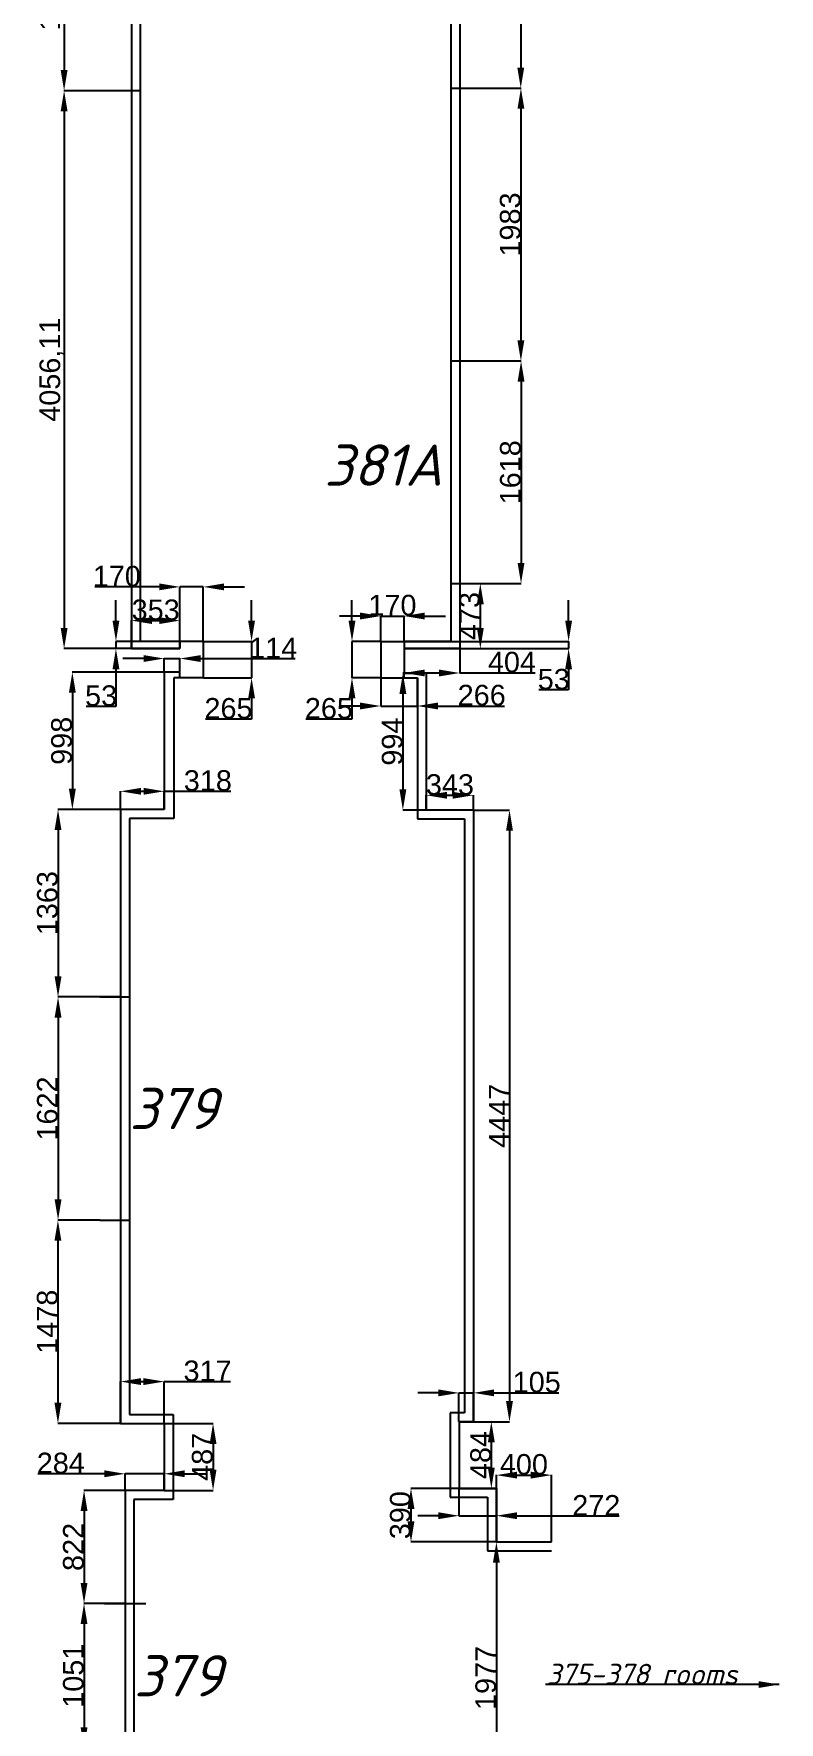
# Model space of a CAD drawing. Header units: millimetres. Extents: x 0 to 135706, y 0 to 79429.
# Drawn here: x 96982 to 102402, y 31591 to 43865 of the extents above; entities that cross this region are included whole.
import ezdxf
from ezdxf.enums import TextEntityAlignment as Align

# ---------------------------------------------------------------- set-up
doc = ezdxf.new("R2010")
doc.units = ezdxf.units.MM
doc.styles.add('GOST', font='ISOCPEUI.TTF')
doc.styles.get("Standard").update_dxf_attribs({"font": 'Arial.ttf'})
doc.dimstyles.new('Copy of ISO-25', dxfattribs={"dimtxt": 150, "dimasz": 150, "dimexe": 1.25, "dimexo": 0.625, "dimtad": 1, "dimtoh": 1, "dimtxsty": 'Standard', "dimcen": 2.5, "dimadec": 0, "dimazin": 0, "dimtfac": 1, "dimtmove": 0, "dimatfit": 3, "dimfxl": 1, "dimarcsym": 0})

# ---------------------------------------------------------------- blocks, each defined once
blk = doc.blocks.new('*D374')
at = {"color": 0, "lineweight": -2, "transparency": 16777216}
for p, q in [((100522, 45095), (100522, 45095)), ((100523, 44945), (100523, 43619)), ((100230, 43469), (100524, 43469))]:
    blk.add_line(p, q, dxfattribs=at)
at = {"color": 0, "transparency": 16777216}
for points in [[(100498, 44945), (100548, 44945), (100523, 45095)], [(100498, 43619), (100548, 43619), (100523, 43469)]]:
    blk.add_solid(points, dxfattribs=at)
at = {"layer": 'Defpoints', "color": 0, "transparency": 16777216}
for p in [(100523, 45095), (100229, 43469), (100523, 43469)]:
    blk.add_point(p, dxfattribs=at)
at = {"color": 0, "transparency": 16777216, "insert": (100446, 44282), "char_height": 150, "attachment_point": 5, "rotation": 90}
blk.add_mtext('1626', dxfattribs=at)
blk = doc.blocks.new('*D375')
at = {"color": 0, "lineweight": -2, "transparency": 16777216}
for p, q in [((100524, 43469), (100525, 43469)), ((100524, 43319), (100524, 41636)), ((100230, 41486), (100525, 41486))]:
    blk.add_line(p, q, dxfattribs=at)
at = {"color": 0, "transparency": 16777216}
for points in [[(100499, 43319), (100549, 43319), (100524, 43469)], [(100499, 41636), (100549, 41636), (100524, 41486)]]:
    blk.add_solid(points, dxfattribs=at)
at = {"layer": 'Defpoints', "color": 0, "transparency": 16777216}
for p in [(100523, 43469), (100229, 41486), (100524, 41486)]:
    blk.add_point(p, dxfattribs=at)
at = {"color": 0, "transparency": 16777216, "insert": (100447, 42478), "char_height": 150, "attachment_point": 5, "rotation": 90}
blk.add_mtext('1983', dxfattribs=at)
blk = doc.blocks.new('*D376')
at = {"color": 0, "lineweight": -2, "transparency": 16777216}
for p, q in [((100525, 41486), (100524, 41486)), ((100525, 41336), (100525, 40018)), ((100230, 39868), (100527, 39868))]:
    blk.add_line(p, q, dxfattribs=at)
at = {"color": 0, "transparency": 16777216}
for points in [[(100500, 41336), (100550, 41336), (100525, 41486)], [(100500, 40018), (100550, 40018), (100525, 39868)]]:
    blk.add_solid(points, dxfattribs=at)
at = {"layer": 'Defpoints', "color": 0, "transparency": 16777216}
for p in [(100525, 41486), (100229, 39868), (100525, 39868)]:
    blk.add_point(p, dxfattribs=at)
at = {"color": 0, "transparency": 16777216, "insert": (100448, 40677), "char_height": 150, "attachment_point": 5, "rotation": 90}
blk.add_mtext('1618', dxfattribs=at)
blk = doc.blocks.new('*D384')
at = {"color": 0, "lineweight": -2, "transparency": 16777216}
for p, q in [((97203, 45081), (97202, 45081)), ((97203, 44931), (97203, 43601)), ((97541, 43451), (97202, 43451))]:
    blk.add_line(p, q, dxfattribs=at)
at = {"color": 0, "transparency": 16777216}
for points in [[(97178, 44931), (97228, 44931), (97203, 45081)], [(97178, 43601), (97228, 43601), (97203, 43451)]]:
    blk.add_solid(points, dxfattribs=at)
at = {"layer": 'Defpoints', "color": 0, "transparency": 16777216}
for p in [(97203, 45081), (97203, 43451), (97542, 43451)]:
    blk.add_point(p, dxfattribs=at)
at = {"color": 0, "transparency": 16777216, "insert": (97113, 44266), "char_height": 150, "attachment_point": 5, "rotation": 90}
blk.add_mtext('1629,66', dxfattribs=at)
blk = doc.blocks.new('*D385')
at = {"color": 0, "lineweight": -2, "transparency": 16777216}
for p, q in [((97203, 43451), (97202, 43451)), ((97203, 43301), (97203, 39545)), ((97691, 39395), (97202, 39395))]:
    blk.add_line(p, q, dxfattribs=at)
at = {"color": 0, "transparency": 16777216}
for points in [[(97178, 43301), (97228, 43301), (97203, 43451)], [(97178, 39545), (97228, 39545), (97203, 39395)]]:
    blk.add_solid(points, dxfattribs=at)
at = {"layer": 'Defpoints', "color": 0, "transparency": 16777216}
for p in [(97203, 43451), (97203, 39395), (97692, 39395)]:
    blk.add_point(p, dxfattribs=at)
at = {"color": 0, "transparency": 16777216, "insert": (97113, 41423), "char_height": 150, "attachment_point": 5, "rotation": 90}
blk.add_mtext('4056,11', dxfattribs=at)
blk = doc.blocks.new('*D386')
at = {"color": 0, "lineweight": -2, "transparency": 16777216}
for p, q in [((100228, 39868), (100228, 39868)), ((100229, 39718), (100229, 39545)), ((100080, 39395), (100230, 39395))]:
    blk.add_line(p, q, dxfattribs=at)
at = {"color": 0, "transparency": 16777216}
for points in [[(100204, 39718), (100254, 39718), (100229, 39868)], [(100204, 39545), (100254, 39545), (100229, 39395)]]:
    blk.add_solid(points, dxfattribs=at)
at = {"layer": 'Defpoints', "color": 0, "transparency": 16777216}
for p in [(100229, 39868), (100079, 39395), (100229, 39395)]:
    blk.add_point(p, dxfattribs=at)
at = {"color": 0, "transparency": 16777216, "insert": (100152, 39632), "char_height": 150, "attachment_point": 5, "rotation": 90}
blk.add_mtext('473', dxfattribs=at)
blk = doc.blocks.new('*D387')
at = {"color": 0, "lineweight": -2, "transparency": 16777216}
for p, q in [((99675, 39394), (99675, 39217)), ((100079, 39394), (100079, 39217)), ((99825, 39218), (99929, 39218)), ((100079, 39218), (100628, 39218))]:
    blk.add_line(p, q, dxfattribs=at)
at = {"color": 0, "transparency": 16777216}
for points in [[(99825, 39243), (99825, 39193), (99675, 39218)], [(99929, 39243), (99929, 39193), (100079, 39218)]]:
    blk.add_solid(points, dxfattribs=at)
at = {"layer": 'Defpoints', "color": 0, "transparency": 16777216}
for p in [(99675, 39395), (100079, 39395), (100079, 39218)]:
    blk.add_point(p, dxfattribs=at)
at = {"color": 0, "transparency": 16777216, "insert": (100459, 39296), "char_height": 150, "attachment_point": 5}
blk.add_mtext('404', dxfattribs=at)
blk = doc.blocks.new('*D388')
at = {"color": 0, "lineweight": -2, "transparency": 16777216}
for p, q in [((100871, 39598), (100871, 39748)), ((99676, 39448), (100872, 39448)), ((100871, 39448), (100871, 39395)), ((99676, 39395), (100872, 39395)), ((100871, 39245), (100871, 39095)), ((100871, 39095), (100655, 39095))]:
    blk.add_line(p, q, dxfattribs=at)
at = {"color": 0, "transparency": 16777216}
for points in [[(100846, 39598), (100896, 39598), (100871, 39448)], [(100846, 39245), (100896, 39245), (100871, 39395)]]:
    blk.add_solid(points, dxfattribs=at)
at = {"layer": 'Defpoints', "color": 0, "transparency": 16777216}
for p in [(99675, 39448), (99675, 39395), (100871, 39395)]:
    blk.add_point(p, dxfattribs=at)
at = {"color": 0, "transparency": 16777216, "insert": (100763, 39172), "char_height": 150, "attachment_point": 5}
blk.add_mtext('53', dxfattribs=at)
blk = doc.blocks.new('*D389')
at = {"color": 0, "lineweight": -2, "transparency": 16777216}
for p, q in [((99355, 39632), (99205, 39632)), ((99505, 39449), (99505, 39634)), ((99505, 39632), (99675, 39632)), ((99675, 39449), (99675, 39634)), ((99825, 39632), (99975, 39632))]:
    blk.add_line(p, q, dxfattribs=at)
at = {"color": 0, "transparency": 16777216}
for points in [[(99355, 39657), (99355, 39607), (99505, 39632)], [(99825, 39657), (99825, 39607), (99675, 39632)]]:
    blk.add_solid(points, dxfattribs=at)
at = {"layer": 'Defpoints', "color": 0, "transparency": 16777216}
for p in [(99675, 39632), (99505, 39448), (99675, 39448)]:
    blk.add_point(p, dxfattribs=at)
at = {"color": 0, "transparency": 16777216, "insert": (99590, 39710), "char_height": 150, "attachment_point": 5}
blk.add_mtext('170', dxfattribs=at)
blk = doc.blocks.new('*D390')
at = {"color": 0, "lineweight": -2, "transparency": 16777216}
for p, q in [((99296, 39598), (99296, 39748)), ((99504, 39448), (99295, 39448)), ((99296, 39448), (99296, 39183)), ((99504, 39183), (99295, 39183)), ((99296, 39033), (99296, 38883)), ((99296, 38883), (98961, 38883))]:
    blk.add_line(p, q, dxfattribs=at)
at = {"color": 0, "transparency": 16777216}
for points in [[(99271, 39598), (99321, 39598), (99296, 39448)], [(99271, 39033), (99321, 39033), (99296, 39183)]]:
    blk.add_solid(points, dxfattribs=at)
at = {"layer": 'Defpoints', "color": 0, "transparency": 16777216}
for p in [(99505, 39448), (99296, 39183), (99505, 39183)]:
    blk.add_point(p, dxfattribs=at)
at = {"color": 0, "transparency": 16777216, "insert": (99128, 38960), "char_height": 150, "attachment_point": 5}
blk.add_mtext('265', dxfattribs=at)
blk = doc.blocks.new('*D391')
at = {"color": 0, "lineweight": -2, "transparency": 16777216}
for p, q in [((99505, 39182), (99505, 38977)), ((99771, 39182), (99771, 38977)), ((99355, 38978), (99205, 38978)), ((99505, 38978), (99771, 38978)), ((99921, 38978), (100406, 38978))]:
    blk.add_line(p, q, dxfattribs=at)
at = {"color": 0, "transparency": 16777216}
for points in [[(99355, 39003), (99355, 38953), (99505, 38978)], [(99921, 39003), (99921, 38953), (99771, 38978)]]:
    blk.add_solid(points, dxfattribs=at)
at = {"layer": 'Defpoints', "color": 0, "transparency": 16777216}
for p in [(99505, 39183), (99771, 39183), (99771, 38978)]:
    blk.add_point(p, dxfattribs=at)
at = {"color": 0, "transparency": 16777216, "insert": (100239, 39056), "char_height": 150, "attachment_point": 5}
blk.add_mtext('266', dxfattribs=at)
blk = doc.blocks.new('*D392')
at = {"color": 0, "lineweight": -2, "transparency": 16777216}
for p, q in [((99835, 39216), (99665, 39216)), ((99666, 39066), (99666, 38372)), ((99835, 38222), (99665, 38222))]:
    blk.add_line(p, q, dxfattribs=at)
at = {"color": 0, "transparency": 16777216}
for points in [[(99641, 39066), (99691, 39066), (99666, 39216)], [(99641, 38372), (99691, 38372), (99666, 38222)]]:
    blk.add_solid(points, dxfattribs=at)
at = {"layer": 'Defpoints', "color": 0, "transparency": 16777216}
for p in [(99836, 39216), (99666, 38222), (99836, 38222)]:
    blk.add_point(p, dxfattribs=at)
at = {"color": 0, "transparency": 16777216, "insert": (99589, 38719), "char_height": 150, "attachment_point": 5, "rotation": 90}
blk.add_mtext('994', dxfattribs=at)
blk = doc.blocks.new('*D393')
at = {"color": 0, "lineweight": -2, "transparency": 16777216}
for p, q in [((99836, 38223), (99836, 38330)), ((99986, 38329), (100029, 38329)), ((100179, 38223), (100179, 38330))]:
    blk.add_line(p, q, dxfattribs=at)
at = {"color": 0, "transparency": 16777216}
for points in [[(99986, 38354), (99986, 38304), (99836, 38329)], [(100029, 38354), (100029, 38304), (100179, 38329)]]:
    blk.add_solid(points, dxfattribs=at)
at = {"layer": 'Defpoints', "color": 0, "transparency": 16777216}
for p in [(100179, 38329), (99836, 38222), (100179, 38222)]:
    blk.add_point(p, dxfattribs=at)
at = {"color": 0, "transparency": 16777216, "insert": (100008, 38406), "char_height": 150, "attachment_point": 5}
blk.add_mtext('343', dxfattribs=at)
blk = doc.blocks.new('*D394')
at = {"color": 0, "lineweight": -2, "transparency": 16777216}
for p, q in [((100180, 38222), (100442, 38222)), ((100441, 38072), (100441, 33925)), ((100180, 33775), (100442, 33775))]:
    blk.add_line(p, q, dxfattribs=at)
at = {"color": 0, "transparency": 16777216}
for points in [[(100416, 38072), (100466, 38072), (100441, 38222)], [(100416, 33925), (100466, 33925), (100441, 33775)]]:
    blk.add_solid(points, dxfattribs=at)
at = {"layer": 'Defpoints', "color": 0, "transparency": 16777216}
for p in [(100179, 38222), (100179, 33775), (100441, 33775)]:
    blk.add_point(p, dxfattribs=at)
at = {"color": 0, "transparency": 16777216, "insert": (100366, 35999), "char_height": 150, "attachment_point": 5, "rotation": 90}
blk.add_mtext('4447', dxfattribs=at)
blk = doc.blocks.new('*D395')
at = {"color": 0, "lineweight": -2, "transparency": 16777216}
for p, q in [((97692, 39396), (97692, 39600)), ((97842, 39599), (97895, 39599)), ((98045, 39396), (98045, 39600))]:
    blk.add_line(p, q, dxfattribs=at)
at = {"color": 0, "transparency": 16777216}
for points in [[(97842, 39624), (97842, 39574), (97692, 39599)], [(97895, 39624), (97895, 39574), (98045, 39599)]]:
    blk.add_solid(points, dxfattribs=at)
at = {"layer": 'Defpoints', "color": 0, "transparency": 16777216}
for p in [(98045, 39599), (97692, 39395), (98045, 39395)]:
    blk.add_point(p, dxfattribs=at)
at = {"color": 0, "transparency": 16777216, "insert": (97869, 39676), "char_height": 150, "attachment_point": 5}
blk.add_mtext('353', dxfattribs=at)
blk = doc.blocks.new('*D396')
at = {"color": 0, "lineweight": -2, "transparency": 16777216}
for p, q in [((97580, 39598), (97580, 39748)), ((98044, 39448), (97578, 39448)), ((97580, 39448), (97580, 39395)), ((98044, 39395), (97578, 39395)), ((97580, 39245), (97580, 38974)), ((97580, 38974), (97364, 38974))]:
    blk.add_line(p, q, dxfattribs=at)
at = {"color": 0, "transparency": 16777216}
for points in [[(97555, 39598), (97605, 39598), (97580, 39448)], [(97555, 39245), (97605, 39245), (97580, 39395)]]:
    blk.add_solid(points, dxfattribs=at)
at = {"layer": 'Defpoints', "color": 0, "transparency": 16777216}
for p in [(98045, 39448), (97580, 39395), (98045, 39395)]:
    blk.add_point(p, dxfattribs=at)
at = {"color": 0, "transparency": 16777216, "insert": (97472, 39052), "char_height": 150, "attachment_point": 5}
blk.add_mtext('53', dxfattribs=at)
blk = doc.blocks.new('*D397')
at = {"color": 0, "lineweight": -2, "transparency": 16777216}
for p, q in [((97895, 39844), (97427, 39844)), ((98045, 39449), (98045, 39845)), ((98215, 39844), (98045, 39844)), ((98215, 39449), (98215, 39845)), ((98365, 39844), (98515, 39844))]:
    blk.add_line(p, q, dxfattribs=at)
at = {"color": 0, "transparency": 16777216}
for points in [[(97895, 39869), (97895, 39819), (98045, 39844)], [(98365, 39869), (98365, 39819), (98215, 39844)]]:
    blk.add_solid(points, dxfattribs=at)
at = {"layer": 'Defpoints', "color": 0, "transparency": 16777216}
for p in [(98045, 39844), (98045, 39448), (98215, 39448)]:
    blk.add_point(p, dxfattribs=at)
at = {"color": 0, "transparency": 16777216, "insert": (97586, 39921), "char_height": 150, "attachment_point": 5}
blk.add_mtext('170', dxfattribs=at)
blk = doc.blocks.new('*D398')
at = {"color": 0, "lineweight": -2, "transparency": 16777216}
for p, q in [((98566, 39598), (98566, 39748)), ((98216, 39448), (98567, 39448)), ((98566, 39448), (98566, 39183)), ((98216, 39183), (98567, 39183)), ((98566, 39033), (98566, 38883)), ((98566, 38883), (98230, 38883))]:
    blk.add_line(p, q, dxfattribs=at)
at = {"color": 0, "transparency": 16777216}
for points in [[(98541, 39598), (98591, 39598), (98566, 39448)], [(98541, 39033), (98591, 39033), (98566, 39183)]]:
    blk.add_solid(points, dxfattribs=at)
at = {"layer": 'Defpoints', "color": 0, "transparency": 16777216}
for p in [(98215, 39448), (98215, 39183), (98566, 39183)]:
    blk.add_point(p, dxfattribs=at)
at = {"color": 0, "transparency": 16777216, "insert": (98398, 38960), "char_height": 150, "attachment_point": 5}
blk.add_mtext('265', dxfattribs=at)
blk = doc.blocks.new('*D399')
at = {"color": 0, "lineweight": -2, "transparency": 16777216}
for p, q in [((97781, 39323), (97631, 39323)), ((97931, 39225), (97931, 39325)), ((97931, 39323), (98045, 39323)), ((98045, 39225), (98045, 39325)), ((98195, 39323), (98882, 39323))]:
    blk.add_line(p, q, dxfattribs=at)
at = {"color": 0, "transparency": 16777216}
for points in [[(97781, 39348), (97781, 39298), (97931, 39323)], [(98195, 39348), (98195, 39298), (98045, 39323)]]:
    blk.add_solid(points, dxfattribs=at)
at = {"layer": 'Defpoints', "color": 0, "transparency": 16777216}
for p in [(98045, 39323), (97931, 39224), (98045, 39224)]:
    blk.add_point(p, dxfattribs=at)
at = {"color": 0, "transparency": 16777216, "insert": (98723, 39399), "char_height": 150, "attachment_point": 5}
blk.add_mtext('114', dxfattribs=at)
blk = doc.blocks.new('*D400')
at = {"color": 0, "lineweight": -2, "transparency": 16777216}
for p, q in [((97930, 39224), (97261, 39224)), ((97263, 39074), (97263, 38376)), ((97930, 38226), (97261, 38226))]:
    blk.add_line(p, q, dxfattribs=at)
at = {"color": 0, "transparency": 16777216}
for points in [[(97238, 39074), (97288, 39074), (97263, 39224)], [(97238, 38376), (97288, 38376), (97263, 38226)]]:
    blk.add_solid(points, dxfattribs=at)
at = {"layer": 'Defpoints', "color": 0, "transparency": 16777216}
for p in [(97931, 39224), (97263, 38226), (97931, 38226)]:
    blk.add_point(p, dxfattribs=at)
at = {"color": 0, "transparency": 16777216, "insert": (97185, 38725), "char_height": 150, "attachment_point": 5, "rotation": 90}
blk.add_mtext('998', dxfattribs=at)
blk = doc.blocks.new('*D401')
at = {"color": 0, "lineweight": -2, "transparency": 16777216}
for p, q in [((97613, 38227), (97613, 38359)), ((97763, 38358), (97781, 38358)), ((97931, 38227), (97931, 38359)), ((97931, 38358), (98414, 38358))]:
    blk.add_line(p, q, dxfattribs=at)
at = {"color": 0, "transparency": 16777216}
for points in [[(97763, 38383), (97763, 38333), (97613, 38358)], [(97781, 38383), (97781, 38333), (97931, 38358)]]:
    blk.add_solid(points, dxfattribs=at)
at = {"layer": 'Defpoints', "color": 0, "transparency": 16777216}
for p in [(97931, 38358), (97613, 38226), (97931, 38226)]:
    blk.add_point(p, dxfattribs=at)
at = {"color": 0, "transparency": 16777216, "insert": (98248, 38435), "char_height": 150, "attachment_point": 5}
blk.add_mtext('318', dxfattribs=at)
blk = doc.blocks.new('*D402')
at = {"color": 0, "lineweight": -2, "transparency": 16777216}
for p, q in [((97595, 38226), (97158, 38226)), ((97159, 38076), (97159, 37013)), ((97612, 36863), (97158, 36863))]:
    blk.add_line(p, q, dxfattribs=at)
at = {"color": 0, "transparency": 16777216}
for points in [[(97134, 38076), (97184, 38076), (97159, 38226)], [(97134, 37013), (97184, 37013), (97159, 36863)]]:
    blk.add_solid(points, dxfattribs=at)
at = {"layer": 'Defpoints', "color": 0, "transparency": 16777216}
for p in [(97596, 38226), (97159, 36863), (97613, 36863)]:
    blk.add_point(p, dxfattribs=at)
at = {"color": 0, "transparency": 16777216, "insert": (97082, 37545), "char_height": 150, "attachment_point": 5, "rotation": 90}
blk.add_mtext('1363', dxfattribs=at)
blk = doc.blocks.new('*D403')
at = {"color": 0, "lineweight": -2, "transparency": 16777216}
for p, q in [((97159, 36863), (97158, 36863)), ((97159, 36713), (97159, 35391)), ((97462, 35241), (97158, 35241))]:
    blk.add_line(p, q, dxfattribs=at)
at = {"color": 0, "transparency": 16777216}
for points in [[(97134, 36713), (97184, 36713), (97159, 36863)], [(97134, 35391), (97184, 35391), (97159, 35241)]]:
    blk.add_solid(points, dxfattribs=at)
at = {"layer": 'Defpoints', "color": 0, "transparency": 16777216}
for p in [(97159, 36863), (97159, 35241), (97463, 35241)]:
    blk.add_point(p, dxfattribs=at)
at = {"color": 0, "transparency": 16777216, "insert": (97082, 36052), "char_height": 150, "attachment_point": 5, "rotation": 90}
blk.add_mtext('1622', dxfattribs=at)
blk = doc.blocks.new('*D404')
at = {"color": 0, "lineweight": -2, "transparency": 16777216}
for p, q in [((97159, 35241), (97157, 35241)), ((97158, 35091), (97158, 33913)), ((97612, 33763), (97157, 33763))]:
    blk.add_line(p, q, dxfattribs=at)
at = {"color": 0, "transparency": 16777216}
for points in [[(97133, 35091), (97183, 35091), (97158, 35241)], [(97133, 33913), (97183, 33913), (97158, 33763)]]:
    blk.add_solid(points, dxfattribs=at)
at = {"layer": 'Defpoints', "color": 0, "transparency": 16777216}
for p in [(97159, 35241), (97158, 33763), (97613, 33763)]:
    blk.add_point(p, dxfattribs=at)
at = {"color": 0, "transparency": 16777216, "insert": (97081, 34502), "char_height": 150, "attachment_point": 5, "rotation": 90}
blk.add_mtext('1478', dxfattribs=at)
blk = doc.blocks.new('*D405')
at = {"color": 0, "lineweight": -2, "transparency": 16777216}
for p, q in [((97613, 33764), (97613, 34068)), ((97763, 34067), (97780, 34067)), ((97930, 33764), (97930, 34068)), ((97930, 34067), (98413, 34067))]:
    blk.add_line(p, q, dxfattribs=at)
at = {"color": 0, "transparency": 16777216}
for points in [[(97763, 34092), (97763, 34042), (97613, 34067)], [(97780, 34092), (97780, 34042), (97930, 34067)]]:
    blk.add_solid(points, dxfattribs=at)
at = {"layer": 'Defpoints', "color": 0, "transparency": 16777216}
for p in [(97930, 34067), (97613, 33763), (97930, 33763)]:
    blk.add_point(p, dxfattribs=at)
at = {"color": 0, "transparency": 16777216, "insert": (98246, 34144), "char_height": 150, "attachment_point": 5}
blk.add_mtext('317', dxfattribs=at)
blk = doc.blocks.new('*D406')
at = {"color": 0, "lineweight": -2, "transparency": 16777216}
for p, q in [((97931, 33763), (98287, 33763)), ((98286, 33613), (98286, 33426)), ((97931, 33276), (98287, 33276))]:
    blk.add_line(p, q, dxfattribs=at)
at = {"color": 0, "transparency": 16777216}
for points in [[(98261, 33613), (98311, 33613), (98286, 33763)], [(98261, 33426), (98311, 33426), (98286, 33276)]]:
    blk.add_solid(points, dxfattribs=at)
at = {"layer": 'Defpoints', "color": 0, "transparency": 16777216}
for p in [(97930, 33763), (97930, 33276), (98286, 33276)]:
    blk.add_point(p, dxfattribs=at)
at = {"color": 0, "transparency": 16777216, "insert": (98208, 33520), "char_height": 150, "attachment_point": 5, "rotation": 90}
blk.add_mtext('487', dxfattribs=at)
blk = doc.blocks.new('*D407')
at = {"color": 0, "lineweight": -2, "transparency": 16777216}
for p, q in [((97496, 33397), (97012, 33397)), ((97646, 33277), (97646, 33398)), ((97930, 33397), (97646, 33397)), ((97930, 33277), (97930, 33398)), ((98080, 33397), (98230, 33397))]:
    blk.add_line(p, q, dxfattribs=at)
at = {"color": 0, "transparency": 16777216}
for points in [[(97496, 33422), (97496, 33372), (97646, 33397)], [(98080, 33422), (98080, 33372), (97930, 33397)]]:
    blk.add_solid(points, dxfattribs=at)
at = {"layer": 'Defpoints', "color": 0, "transparency": 16777216}
for p in [(97930, 33397), (97646, 33276), (97930, 33276)]:
    blk.add_point(p, dxfattribs=at)
at = {"color": 0, "transparency": 16777216, "insert": (97179, 33474), "char_height": 150, "attachment_point": 5}
blk.add_mtext('284', dxfattribs=at)
blk = doc.blocks.new('*D408')
at = {"color": 0, "lineweight": -2, "transparency": 16777216}
for p, q in [((97645, 33276), (97347, 33276)), ((97348, 33126), (97348, 32604)), ((97645, 32454), (97347, 32454))]:
    blk.add_line(p, q, dxfattribs=at)
at = {"color": 0, "transparency": 16777216}
for points in [[(97323, 33126), (97373, 33126), (97348, 33276)], [(97323, 32604), (97373, 32604), (97348, 32454)]]:
    blk.add_solid(points, dxfattribs=at)
at = {"layer": 'Defpoints', "color": 0, "transparency": 16777216}
for p in [(97646, 33276), (97348, 32454), (97646, 32454)]:
    blk.add_point(p, dxfattribs=at)
at = {"color": 0, "transparency": 16777216, "insert": (97271, 32865), "char_height": 150, "attachment_point": 5, "rotation": 90}
blk.add_mtext('822', dxfattribs=at)
blk = doc.blocks.new('*D409')
at = {"color": 0, "lineweight": -2, "transparency": 16777216}
for p, q in [((97347, 32454), (97349, 32454)), ((97348, 32304), (97348, 31553)), ((97495, 31403), (97347, 31403))]:
    blk.add_line(p, q, dxfattribs=at)
at = {"color": 0, "transparency": 16777216}
for points in [[(97323, 32304), (97373, 32304), (97348, 32454)], [(97323, 31553), (97373, 31553), (97348, 31403)]]:
    blk.add_solid(points, dxfattribs=at)
at = {"layer": 'Defpoints', "color": 0, "transparency": 16777216}
for p in [(97347, 32454), (97348, 31403), (97496, 31403)]:
    blk.add_point(p, dxfattribs=at)
at = {"color": 0, "transparency": 16777216, "insert": (97271, 31929), "char_height": 150, "attachment_point": 5, "rotation": 90}
blk.add_mtext('1051', dxfattribs=at)
blk = doc.blocks.new('*D423')
at = {"color": 0, "lineweight": -2, "transparency": 16777216}
for p, q in [((99924, 33985), (99774, 33985)), ((100074, 33776), (100074, 33986)), ((100074, 33985), (100179, 33985)), ((100179, 33776), (100179, 33986)), ((100329, 33985), (100799, 33985))]:
    blk.add_line(p, q, dxfattribs=at)
at = {"color": 0, "transparency": 16777216}
for points in [[(99924, 34010), (99924, 33960), (100074, 33985)], [(100329, 34010), (100329, 33960), (100179, 33985)]]:
    blk.add_solid(points, dxfattribs=at)
at = {"layer": 'Defpoints', "color": 0, "transparency": 16777216}
for p in [(100179, 33985), (100074, 33775), (100179, 33775)]:
    blk.add_point(p, dxfattribs=at)
at = {"color": 0, "transparency": 16777216, "insert": (100639, 34062), "char_height": 150, "attachment_point": 5}
blk.add_mtext('105', dxfattribs=at)
blk = doc.blocks.new('*D424')
at = {"color": 0, "lineweight": -2, "transparency": 16777216}
for p, q in [((100075, 33775), (100311, 33775)), ((100309, 33625), (100309, 33441)), ((100075, 33291), (100311, 33291))]:
    blk.add_line(p, q, dxfattribs=at)
at = {"color": 0, "transparency": 16777216}
for points in [[(100284, 33625), (100334, 33625), (100309, 33775)], [(100284, 33441), (100334, 33441), (100309, 33291)]]:
    blk.add_solid(points, dxfattribs=at)
at = {"layer": 'Defpoints', "color": 0, "transparency": 16777216}
for p in [(100074, 33775), (100074, 33291), (100309, 33291)]:
    blk.add_point(p, dxfattribs=at)
at = {"color": 0, "transparency": 16777216, "insert": (100232, 33533), "char_height": 150, "attachment_point": 5, "rotation": 90}
blk.add_mtext('484', dxfattribs=at)
blk = doc.blocks.new('*D425')
at = {"color": 0, "lineweight": -2, "transparency": 16777216}
for p, q in [((100074, 33290), (100074, 33090)), ((100346, 33290), (100346, 33090)), ((99924, 33092), (99774, 33092)), ((100074, 33092), (100346, 33092)), ((100496, 33092), (101239, 33092))]:
    blk.add_line(p, q, dxfattribs=at)
at = {"color": 0, "transparency": 16777216}
for points in [[(99924, 33117), (99924, 33067), (100074, 33092)], [(100496, 33117), (100496, 33067), (100346, 33092)]]:
    blk.add_solid(points, dxfattribs=at)
at = {"layer": 'Defpoints', "color": 0, "transparency": 16777216}
for p in [(100074, 33291), (100346, 33291), (100346, 33092)]:
    blk.add_point(p, dxfattribs=at)
at = {"color": 0, "transparency": 16777216, "insert": (101072, 33167), "char_height": 150, "attachment_point": 5}
blk.add_mtext('272', dxfattribs=at)
blk = doc.blocks.new('*D426')
at = {"color": 0, "lineweight": -2, "transparency": 16777216}
for p, q in [((100345, 33291), (99724, 33291)), ((99725, 33141), (99725, 33051)), ((100345, 32901), (99724, 32901))]:
    blk.add_line(p, q, dxfattribs=at)
at = {"color": 0, "transparency": 16777216}
for points in [[(99700, 33141), (99750, 33141), (99725, 33291)], [(99700, 33051), (99750, 33051), (99725, 32901)]]:
    blk.add_solid(points, dxfattribs=at)
at = {"layer": 'Defpoints', "color": 0, "transparency": 16777216}
for p in [(100346, 33291), (99725, 32901), (100346, 32901)]:
    blk.add_point(p, dxfattribs=at)
at = {"color": 0, "transparency": 16777216, "insert": (99648, 33096), "char_height": 150, "attachment_point": 5, "rotation": 90}
blk.add_mtext('390', dxfattribs=at)
blk = doc.blocks.new('*D427')
at = {"color": 0, "lineweight": -2, "transparency": 16777216}
for p, q in [((100346, 32902), (100346, 33388)), ((100496, 33387), (100596, 33387)), ((100746, 32902), (100746, 33388))]:
    blk.add_line(p, q, dxfattribs=at)
at = {"color": 0, "transparency": 16777216}
for points in [[(100496, 33412), (100496, 33362), (100346, 33387)], [(100596, 33412), (100596, 33362), (100746, 33387)]]:
    blk.add_solid(points, dxfattribs=at)
at = {"layer": 'Defpoints', "color": 0, "transparency": 16777216}
for p in [(100746, 33387), (100346, 32901), (100746, 32901)]:
    blk.add_point(p, dxfattribs=at)
at = {"color": 0, "transparency": 16777216, "insert": (100546, 33464), "char_height": 150, "attachment_point": 5}
blk.add_mtext('400', dxfattribs=at)
blk = doc.blocks.new('*D428')
at = {"color": 0, "lineweight": -2, "transparency": 16777216}
for p, q in [((100347, 32901), (100347, 32901)), ((100346, 32751), (100346, 31074)), ((100345, 30924), (100345, 30924))]:
    blk.add_line(p, q, dxfattribs=at)
at = {"color": 0, "transparency": 16777216}
for points in [[(100321, 32751), (100371, 32751), (100346, 32901)], [(100321, 31074), (100371, 31074), (100346, 30924)]]:
    blk.add_solid(points, dxfattribs=at)
at = {"layer": 'Defpoints', "color": 0, "transparency": 16777216}
for p in [(100346, 32901), (100346, 30924), (100346, 30924)]:
    blk.add_point(p, dxfattribs=at)
at = {"color": 0, "transparency": 16777216, "insert": (100269, 31913), "char_height": 150, "attachment_point": 5, "rotation": 90}
blk.add_mtext('1977', dxfattribs=at)

msp = doc.modelspace()

# ---------------------------------------------------------------- linework, layer by layer
at = {"color": 1}
for p, q in [((97692.117, 45080.79), (97692.117, 43451.129)), ((97757.117, 45080.79), (97757.117, 43451.129)), ((100014.117, 45095.018), (100014.117, 43469.018)), ((100079.117, 45095.018), (100079.117, 43469.018)), ((97541.779, 43451.129), (97757.117, 43451.129)), ((100014.117, 43469.018), (100229.117, 43469.018)), ((100014.117, 41486.018), (100229.117, 41486.018)), ((100014.117, 41486.018), (100014.117, 39868.018)), ((100079.117, 41486.018), (100079.117, 39868.018)), ((100014.117, 39868.018), (100229.117, 39868.018)), ((97463.117, 36863.018), (97678.117, 36863.018)), ((97613.117, 36863.018), (97613.117, 35241.018)), ((97678.117, 36863.018), (97678.117, 35241.018)), ((97463.117, 35241.018), (97678.117, 35241.018)), ((97496.117, 32454.018), (97796.117, 32454.018)), ((97646.117, 32454.018), (97646.117, 31403.018)), ((97711.117, 32454.018), (97711.117, 31403.018))]:
    msp.add_line(p, q, dxfattribs=at)
at = {"color": 5}
for p, q in [((97692.117, 43451.129), (97692.117, 39395.018)), ((97757.117, 43451.129), (97757.117, 39448.018)), ((100014.117, 43469.018), (100014.117, 41486.018)), ((100079.117, 43469.018), (100079.117, 41486.018)), ((100014.117, 39868.018), (100014.117, 39448.018)), ((100079.117, 39868.018), (100079.117, 39395.018)), ((98045.117, 39448.018), (97757.117, 39448.018)), ((98215.117, 39448.018), (98045.117, 39448.018)), ((98045.117, 39448.018), (98045.117, 39395.018)), ((98215.117, 39448.018), (98215.117, 39183.018)), ((99505.117, 39448.018), (99675.117, 39448.018)), ((99505.117, 39448.018), (99505.117, 39183.018)), ((99675.117, 39448.018), (99675.117, 39395.018)), ((100014.117, 39448.018), (99675.117, 39448.018)), ((97692.117, 39395.018), (98045.117, 39395.018)), ((100079.117, 39395.018), (99675.117, 39395.018)), ((98045.117, 39224.018), (97931.117, 39224.018)), ((97931.117, 39224.018), (97931.117, 38226.018)), ((98045.117, 39183.018), (98001.117, 39183.018)), ((98001.117, 39183.018), (98001.117, 38226.018)), ((98045.117, 39183.018), (98045.117, 39224.018)), ((98215.117, 39183.018), (98045.117, 39183.018)), ((99505.117, 39183.018), (99675.117, 39183.018)), ((99675.117, 39183.018), (99675.117, 39216.018)), ((99675.117, 39216.018), (99836.117, 39216.018)), ((99675.117, 39183.018), (99771.117, 39183.018)), ((99771.117, 39183.018), (99771.117, 38222.018)), ((99836.117, 39216.018), (99836.117, 38222.018)), ((97931.117, 38226.018), (97613.117, 38226.018)), ((97613.117, 38226.018), (97613.117, 36863.018)), ((98001.117, 38226.018), (98001.117, 38161.018)), ((99771.117, 38222.018), (99771.117, 38157.018)), ((99836.117, 38222.018), (100179.117, 38222.018)), ((100179.117, 38222.018), (100179.117, 33775.018)), ((98001.117, 38161.018), (97678.117, 38161.018)), ((97678.117, 38161.018), (97678.117, 36863.018)), ((99771.117, 38157.018), (100114.117, 38157.018)), ((100114.117, 38157.018), (100114.117, 33840.018)), ((97613.117, 35241.018), (97613.117, 33763.018)), ((97678.117, 35241.018), (97678.117, 33828.018)), ((97613.117, 33763.018), (97930.117, 33763.018)), ((97678.117, 33828.018), (97930.117, 33828.018)), ((97930.117, 33828.018), (97995.117, 33828.018)), ((97930.117, 33763.018), (97930.117, 33276.018)), ((97995.117, 33828.018), (97995.117, 33276.018)), ((100074.117, 33840.018), (100009.117, 33840.018)), ((100009.117, 33840.018), (100009.117, 33291.018)), ((100114.117, 33840.018), (100074.117, 33840.018)), ((100179.117, 33775.018), (100074.117, 33775.018)), ((100074.117, 33775.018), (100074.117, 33291.018)), ((97930.117, 33276.018), (97646.117, 33276.018)), ((97646.117, 33276.018), (97646.117, 32454.018)), ((97995.117, 33276.018), (97995.117, 33211.018)), ((100009.117, 33291.018), (100009.117, 33226.018)), ((100074.117, 33291.018), (100346.117, 33291.018)), ((100346.117, 33291.018), (100346.117, 32901.018)), ((97995.117, 33211.018), (97711.117, 33211.018)), ((97711.117, 33211.018), (97711.117, 32454.018)), ((100009.117, 33226.018), (100281.117, 33226.018)), ((100281.117, 33226.018), (100281.117, 32901.018)), ((100281.117, 32901.018), (100281.117, 32836.018)), ((100346.117, 32901.018), (100746.117, 32901.018)), ((100281.117, 32836.018), (100746.117, 32836.018))]:
    msp.add_line(p, q, dxfattribs=at)

# ---------------------------------------------------------------- texts
at = {"style": 'GOST'}
msp.add_text('381А', height=300, dxfattribs=at).set_placement((99952.291, 40729.16), align=Align.MIDDLE_RIGHT)
for p in [(97678.117, 36052.018), (97711.117, 31928.518)]:
    msp.add_text('379', height=300, dxfattribs=at).set_placement(p, align=Align.MIDDLE_LEFT)
at = {"insert": (102100.099, 31865.359), "char_height": 150, "attachment_point": 9, "style": 'GOST'}
msp.add_mtext('375-378 rooms', dxfattribs=at)

# ---------------------------------------------------------------- dimensions: what is measured, and where the dimension line sits
for base, p1, p2, picture, middle in [((97203.329, 43451.129), (97203.329, 45080.79), (97541.779, 43451.129), '*D384', (97112.561, 44265.96)), ((100522.9, 43469.018), (100522.9, 45095.018), (100229.117, 43469.018), '*D374', (100445.689, 44282.018)), ((97203.329, 39395.018), (97203.329, 43451.129), (97692.117, 39395.018), '*D385', (97112.561, 41423.074)), ((100524.15, 41486.018), (100522.9, 43469.018), (100229.117, 41486.018), '*D375', (100446.888, 42477.518)), ((100525.4, 39868.018), (100525.4, 41486.018), (100229.117, 39868.018), '*D376', (100448.189, 40677.018)), ((100229.117, 39395.018), (100229.117, 39868.018), (100079.117, 39395.018), '*D386', (100151.855, 39631.518)), ((98565.769, 39183.018), (98215.117, 39448.018), (98215.117, 39183.018), '*D398', (98397.596, 38960.229)), ((99296.391, 39183.018), (99505.117, 39448.018), (99505.117, 39183.018), '*D390', (99128.219, 38960.229)), ((100870.623, 39395.018), (99675.117, 39448.018), (99675.117, 39395.018), '*D388', (100762.563, 39172.28)), ((97262.677, 38226.018), (97931.117, 39224.018), (97931.117, 38226.018), '*D400', (97185.466, 38725.018)), ((99665.934, 38222.018), (99836.117, 39216.018), (99836.117, 38222.018), '*D392', (99588.723, 38719.018)), ((97159.371, 36863.018), (97595.959, 38226.018), (97613.117, 36863.018), '*D402', (97082.109, 37544.518)), ((100441.234, 33775.018), (100179.117, 38222.018), (100179.117, 33775.018), '*D394', (100365.609, 35998.518)), ((97159.371, 35241.018), (97159.371, 36863.018), (97463.117, 35241.018), '*D403', (97082.16, 36052.018)), ((97158.121, 33763.018), (97159.371, 35241.018), (97613.117, 33763.018), '*D404', (97080.91, 34502.018)), ((98285.606, 33276.018), (97930.117, 33763.018), (97930.117, 33276.018), '*D406', (98208.395, 33519.518)), ((100309.42, 33291.018), (100074.117, 33775.018), (100074.117, 33291.018), '*D424', (100232.209, 33533.018)), ((97347.911, 32454.018), (97646.117, 33276.018), (97646.117, 32454.018), '*D408', (97270.7, 32865.018)), ((99724.976, 32901.018), (100346.117, 33291.018), (100346.117, 32901.018), '*D426', (99647.714, 33096.018)), ((100346.117, 30924.018), (100346.117, 32901.018), (100346.117, 30924.018), '*D428', (100268.906, 31912.518)), ((97347.911, 31403.018), (97346.661, 32454.018), (97496.117, 31403.018), '*D409', (97270.7, 31928.518))]:
    dim = msp.add_linear_dim(base=base, p1=p1, p2=p2, angle=90, dimstyle='Copy of ISO-25')
    dim.commit()
    dim.dimension.update_dxf_attribs({"geometry": picture, "text_midpoint": middle})
for base, p1, p2, picture, middle in [((98045.117, 39843.522), (98215.117, 39448.018), (98045.117, 39448.018), '*D397', (97586.101, 39920.733)), ((98045.117, 39598.958), (97692.117, 39395.018), (98045.117, 39395.018), '*D395', (97868.617, 39676.22)), ((99771.117, 38978.389), (99505.117, 39183.018), (99771.117, 39183.018), '*D391', (100238.675, 39055.6)), ((97931.117, 38358.045), (97613.117, 38226.018), (97931.117, 38226.018), '*D401', (98247.55, 38435.308)), ((100179.117, 38328.678), (99836.117, 38222.018), (100179.117, 38222.018), '*D393', (100007.617, 38405.94)), ((97930.117, 34067.237), (97613.117, 33763.018), (97930.117, 33763.018), '*D405', (98246.396, 34144.499)), ((100179.117, 33984.737), (100074.117, 33775.018), (100179.117, 33775.018), '*D423', (100638.95, 34061.948)), ((100746.117, 33387.241), (100346.117, 32901.018), (100746.117, 32901.018), '*D427', (100546.117, 33464.452))]:
    dim = msp.add_linear_dim(base=base, p1=p1, p2=p2, dimstyle='Copy of ISO-25')
    dim.commit()
    dim.dimension.update_dxf_attribs({"geometry": picture, "text_midpoint": middle})
for base, p1, p2, picture, middle in [((99675.117, 39632.404), (99505.117, 39448.018), (99675.117, 39448.018), '*D389', (99590.117, 39632.404)), ((98045.117, 39323.347), (97931.117, 39224.018), (98045.117, 39224.018), '*D399', (98722.629, 39323.347)), ((100079.117, 39218.423), (99675.117, 39395.018), (100079.117, 39395.018), '*D387', (100459.281, 39218.423)), ((97930.117, 33396.894), (97646.117, 33276.018), (97930.117, 33276.018), '*D407', (97178.814, 33396.894)), ((100346.117, 33091.563), (100074.117, 33291.018), (100346.117, 33291.018), '*D425', (101072.38, 33091.563))]:
    dim = msp.add_linear_dim(base=base, p1=p1, p2=p2, dimstyle='Copy of ISO-25')
    dim.commit()
    dim.dimension.update_dxf_attribs({"geometry": picture, "text_midpoint": middle, "dimtype": 160})
dim = msp.add_linear_dim(base=(97579.635, 39395.018), p1=(98045.117, 39448.018), p2=(98045.117, 39395.018), angle=90, dimstyle='Copy of ISO-25')
dim.commit()
dim.dimension.update_dxf_attribs({"geometry": '*D396', "text_midpoint": (97471.575, 38974.466), "dimtype": 160})

# ---------------------------------------------------------------- leaders
at = {"annotation_type": 0, "has_hookline": 1, "hookline_direction": 1, "text_width": 1396.364}
msp.add_leader([(102402.177, 31864.734), (102100.724, 31864.734)], dimstyle='Copy of ISO-25', dxfattribs=at)

doc.saveas('drawing.dxf')
